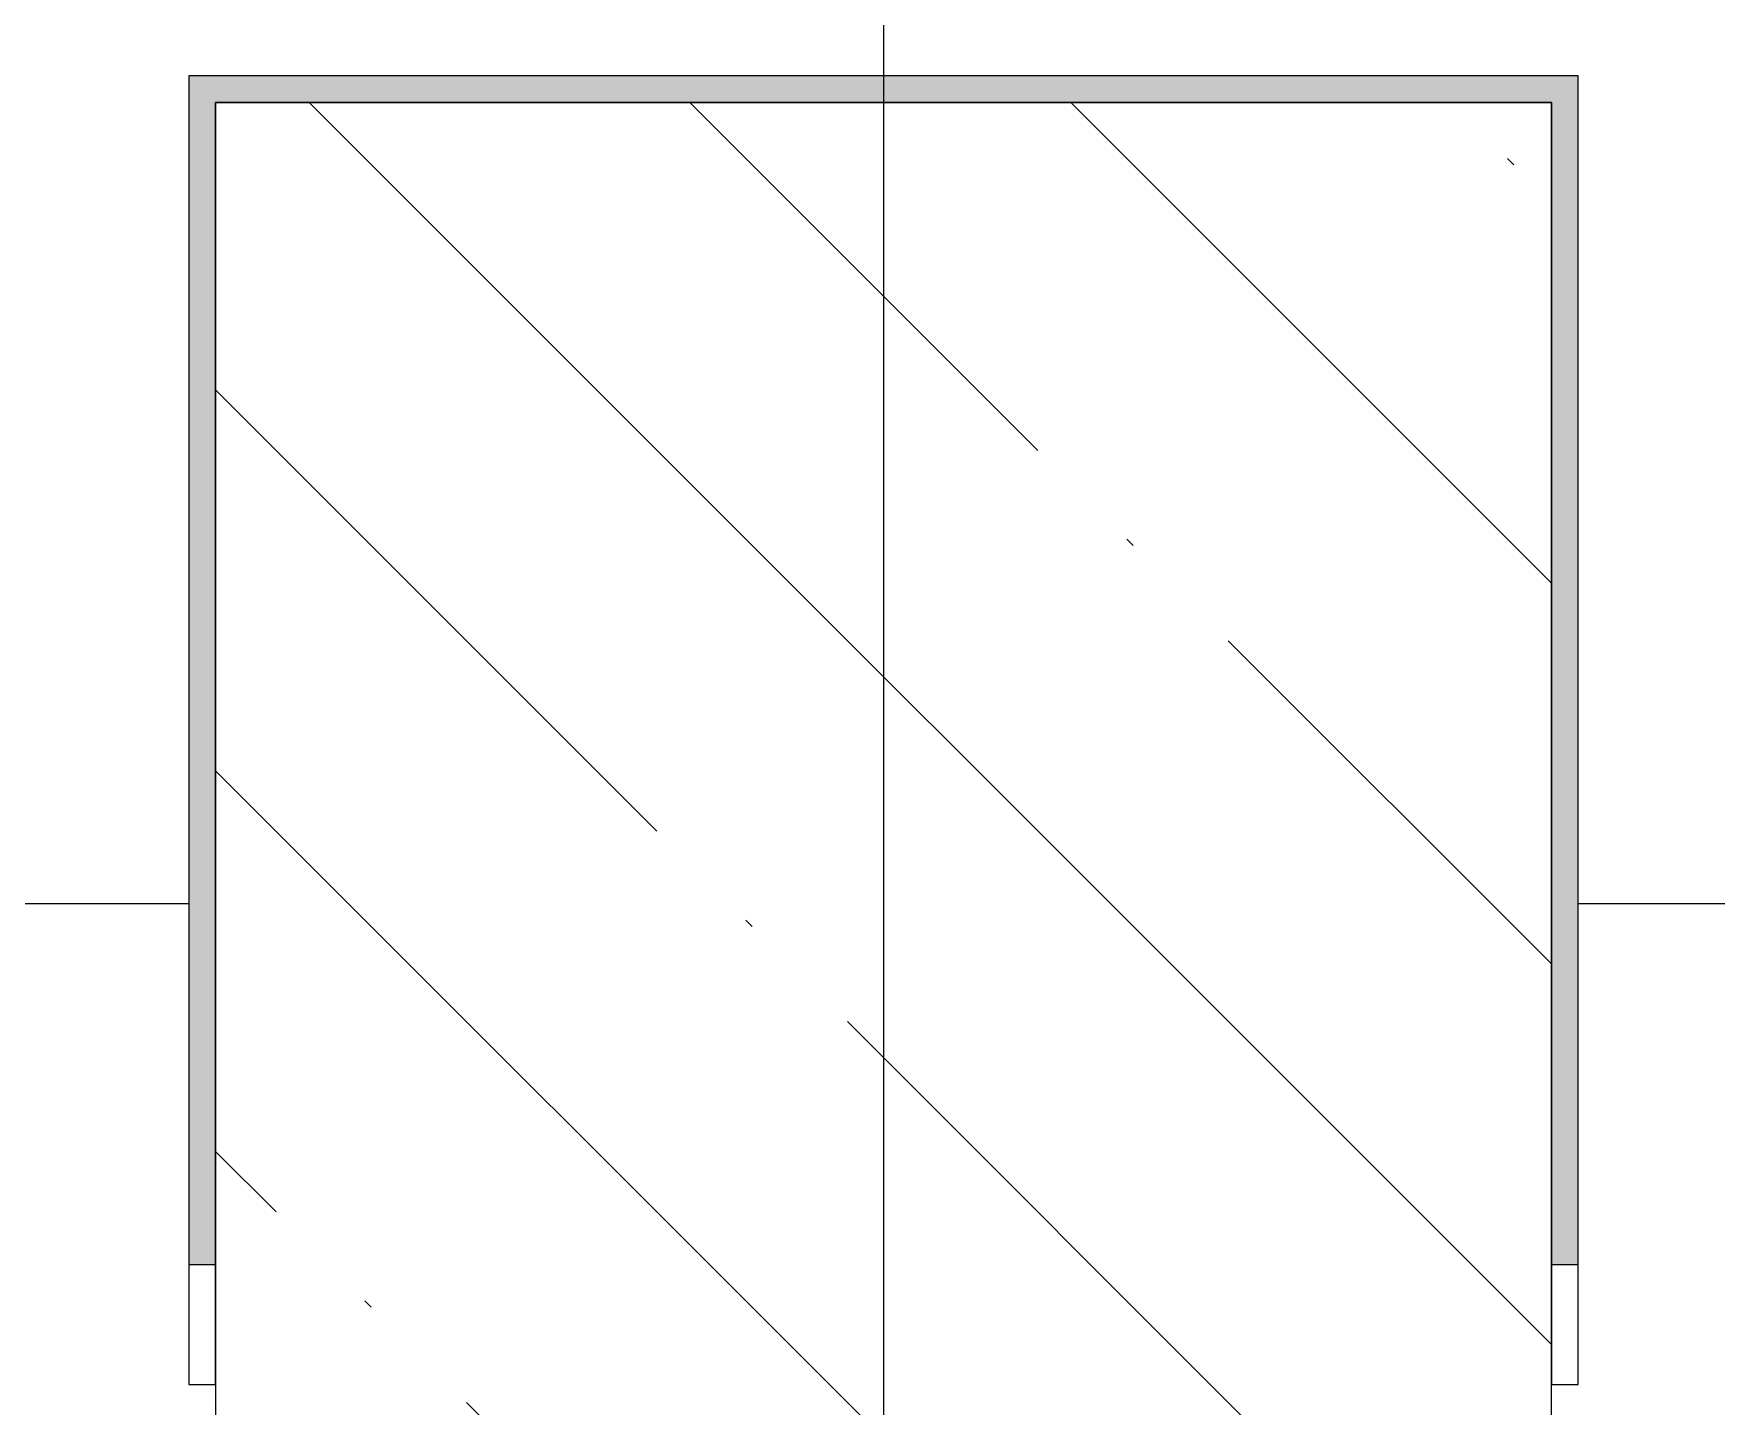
# Model space of a CAD drawing. Header units: millimetres. Extents: x 97 to 215964, y -4577 to 60645.
# Drawn here: x 151880 to 152510, y 39987 to 40501 of the extents above; entities that cross this region are included whole.
import ezdxf

# ---------------------------------------------------------------- set-up
doc = ezdxf.new("R2010")
doc.units = ezdxf.units.MM
doc.linetypes.add('ADSK_Линия сетки', pattern=[2500, 2000, -250, 0, -250])
for name, color, linetype, lineweight in [('A-FLOR-____-OTLN', 192, 'Continuous', 9), ('A-WALL-____-MCUT', 113, 'Continuous', 9), ('A-WALL-____-PATT', 111, 'Continuous', 9), ('A-WALL-FNSH-MCUT', 113, 'Continuous', 9), ('S-COLS-____-MCUT', 52, 'Continuous', 9), ('S-COLS-____-OTLN', 52, 'Continuous', 9), ('S-GRID-____-OTLN', 1, 'Continuous', 9)]:
    doc.layers.add(name, color=color, linetype=linetype, lineweight=lineweight)

# ---------------------------------------------------------------- blocks, each defined once
blk = doc.blocks.new('0083_СОШ675_АР_R22_rvt-1-О_АИ_ПП_8_400_Целиком')
at = {"layer": 'S-COLS-____-OTLN', "lineweight": 5}
h = blk.add_hatch(dxfattribs=at)
h.set_pattern_fill('FP_8', color=256, style=0, pattern_type=2)
h.set_pattern_definition([(135, (0, 0), (-142.5612, -142.5612), []), (135, (142.56, 0), (-142.5612, -142.5612), [252.016, -50.403, 3.353, -47.05])])
h.paths.add_polyline_path([(93180.88, 39775), (93650, 39775.15), (93650, 40475), (93150, 40475), (93150, 39775)])
at = {"layer": 'A-FLOR-____-OTLN', "color": 90}
for p, q in [((93140, 40175.02), (87860, 40175.02)), ((98940, 40175.02), (93660, 40175.02))]:
    blk.add_line(p, q, dxfattribs=at)
at = {"layer": 'A-WALL-FNSH-MCUT', "color": 90}
for p, q in [((93650, 40485), (93140, 40485)), ((93140, 40485), (93140, 40475)), ((93660, 40485), (93650, 40485)), ((93660, 39995.02), (93660, 40485)), ((93140, 40475), (93140, 39995.02)), ((93150, 40475), (93650, 40475)), ((93150, 39995.02), (93150, 40475)), ((93650, 40475), (93650, 39995.02)), ((93140, 39995.02), (93150, 39995.02)), ((93650, 39995.02), (93660, 39995.02))]:
    blk.add_line(p, q, dxfattribs=at)
at = {"layer": 'S-COLS-____-MCUT', "color": 130, "lineweight": 25}
for p, q in [((93650, 40475), (93150, 40475)), ((93150, 40475), (93150, 39842.92)), ((93650, 39842.92), (93650, 40475))]:
    blk.add_line(p, q, dxfattribs=at)

msp = doc.modelspace()

# ---------------------------------------------------------------- hatches: boundary and pattern name
at = {"layer": 'A-WALL-____-PATT'}
for points in [[(152447.887824, 40475), (152447.887824, 40485), (151937.887824, 40485), (151937.887824, 40475), (151947.887824, 40475)], [(152447.887824, 40040.023044), (152457.887824, 40040.023044), (152457.887824, 40485), (152447.887824, 40485), (152447.887824, 40183.148508)], [(151947.887824, 40040.023044), (151947.887824, 40475), (151937.887824, 40475), (151937.887824, 40040.023044)]]:
    msp.add_hatch(color=7, dxfattribs=at).paths.add_polyline_path(points)

# ---------------------------------------------------------------- linework, layer by layer
at = {"layer": 'A-WALL-____-MCUT', "color": 7}
for p, q in [((152457.887824, 40485), (151937.887824, 40485)), ((151937.887824, 40485), (151937.887824, 40040.023044)), ((152457.887824, 40040.023044), (152457.887824, 40485)), ((151947.887824, 40475), (152447.887824, 40475)), ((151947.887824, 40040.023044), (151947.887824, 40475)), ((152447.887824, 40475), (152447.887824, 40040.023044)), ((151937.887824, 40040.023044), (151947.887824, 40040.023044)), ((152447.887824, 40040.023044), (152457.887824, 40040.023044))]:
    msp.add_line(p, q, dxfattribs=at)
at = {"layer": 'S-GRID-____-OTLN', "linetype": 'ADSK_Линия сетки'}
msp.add_line((152197.888158, 60644.999414), (152197.888158, -3572.657751), dxfattribs=at)

# ---------------------------------------------------------------- block references
at = {"color": 250, "lineweight": 5}
msp.add_blockref('0083_СОШ675_АР_R22_rvt-1-О_АИ_ПП_8_400_Целиком', (58797.887824, 0), dxfattribs=at)

doc.saveas('drawing.dxf')
